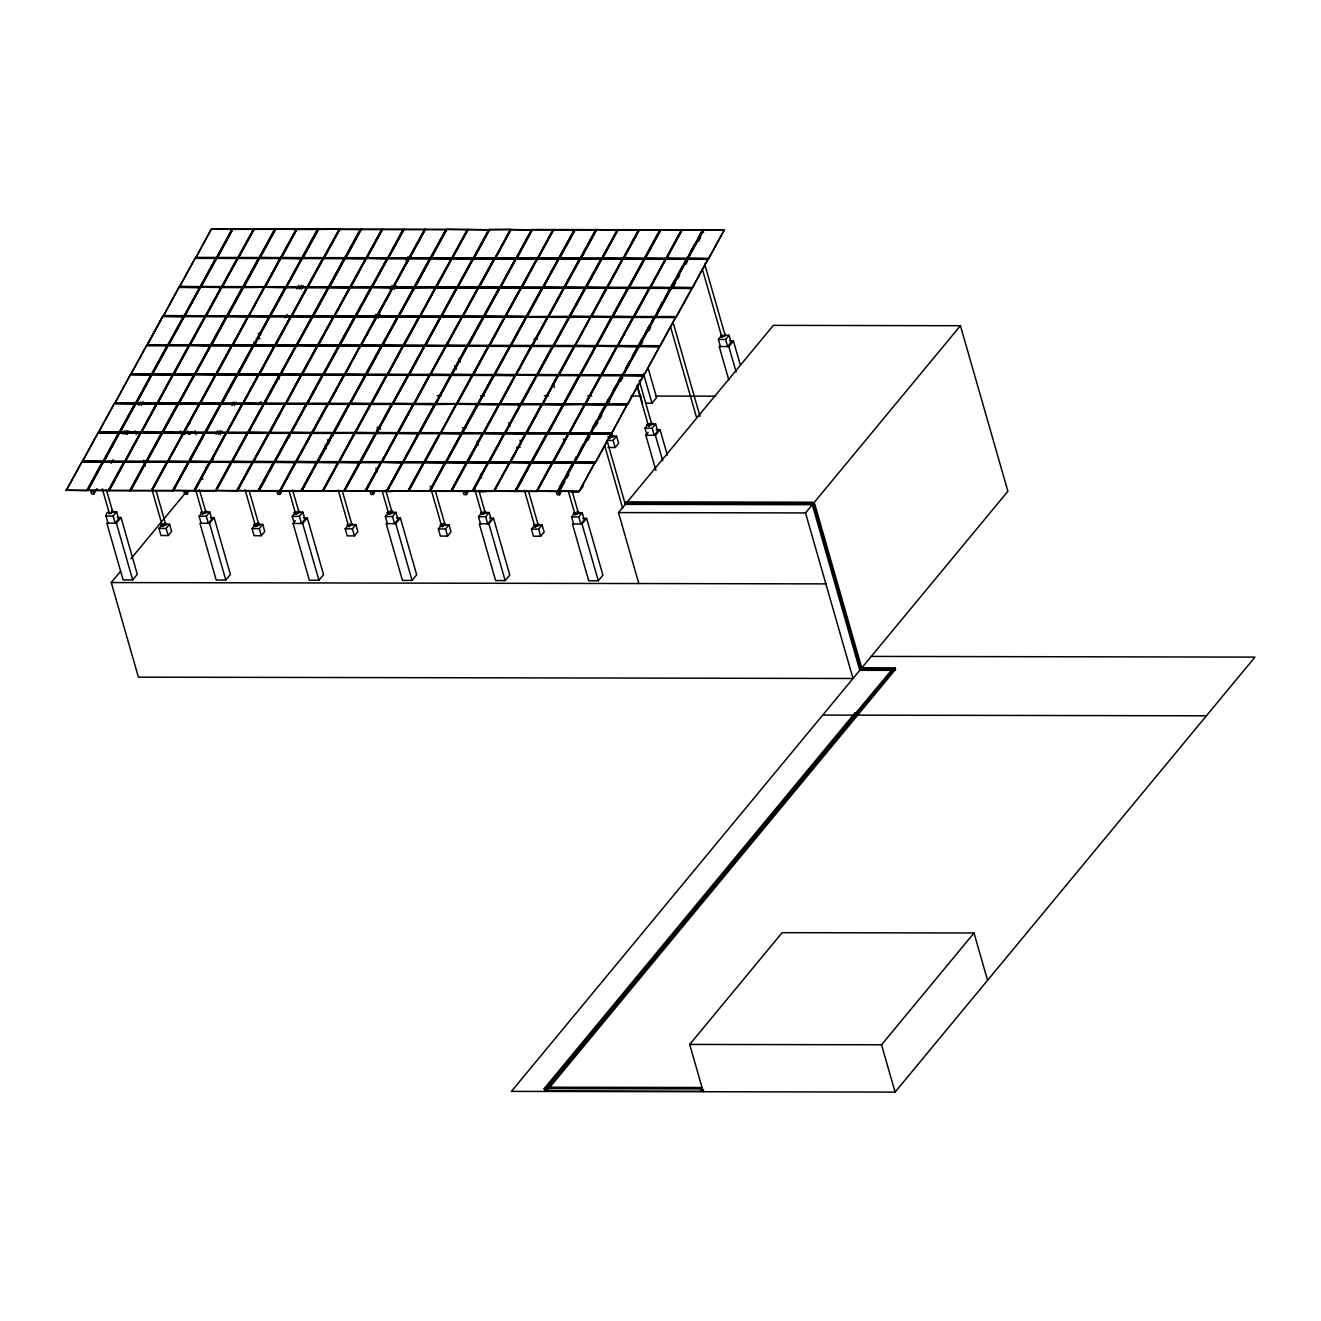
<?xml version="1.0" encoding="UTF-8"?>
<svg xmlns="http://www.w3.org/2000/svg" width="1321" height="1321" viewBox="0 0 1321 1321"><rect width="100%" height="100%" fill="white"/><g stroke="black" fill="none" stroke-linecap="round" stroke-linejoin="round"><path stroke-width="1.5" d="M108.256 511.987L109.395 513.852L113.21 512.086M162.334 526.022L166.842 524.454L162.367 526.27L160.799 524.454L161.591 524.932M206.604 512.432L202.526 514.034L200.941 512.218L201.766 512.614M258.553 523.066L253.929 524.668L255.498 526.435L259.973 524.685L258.388 522.868L253.913 524.619L254.705 525.114M294.897 512.796L294.418 512.383M299.867 512.284C296.234 507.512 301.138 514.992 295.376 512.944L289.117 491.131M347.836 525.279L347.043 524.8L348.612 526.6L352.443 524.833M440.306 525.164L444.649 523.265L446.085 524.866M480.646 512.829L481.884 514.546L486.359 512.796L482.099 513.968M538.918 525.56L534.856 526.947L533.651 525.147M574.222 513.39L573.43 512.895L575.015 514.711L579.49 512.961L575.395 514.563M609.097 436.524C609.427 439.15 615.058 435.022 610.863 435.55M66.232 490.273L81.968 461.772L102.592 461.805L87.004 490.652L66.166 490.256L86.856 490.306L102.592 461.805M82.43 461.161L98.15 432.661L118.774 432.694L103.187 461.541L82.364 461.161L103.055 461.194L118.774 432.694M98.547 432.05L114.267 403.549L134.957 403.599L119.385 432.429L98.547 432.05L119.237 432.083L134.957 403.599M66.314 490.603L81.968 461.772M82.513 461.508L98.15 432.661M98.695 432.396L114.333 403.549L135.105 403.929M114.877 403.285L130.531 374.454L114.877 403.285L135.568 403.334L151.288 374.834L130.548 374.454M130.928 373.843L146.714 345.342L167.338 345.375L151.75 374.223L130.928 373.843L151.601 373.876L167.338 345.375M131.06 374.19L146.714 345.342M179.078 287.136L163.441 315.967L184.131 316L199.851 287.516L179.012 287.136L163.441 315.967M179.54 286.525L195.277 258.024L215.901 258.057L200.313 286.905L179.474 286.525L200.165 286.558L215.901 258.057M147.258 345.078L162.83 316.231L183.669 316.611L167.949 345.111L147.258 345.078L162.83 316.231L147.176 344.731L167.8 344.764L183.52 316.28M179.623 286.855L195.277 258.024M195.805 257.76L211.459 228.913L195.805 257.76L216.495 257.793L232.232 229.293L211.492 228.913M135.568 403.334L151.155 374.487M87.731 490.306L103.451 461.805L124.075 461.838L108.487 490.685L87.665 490.306L108.339 490.339L124.075 461.838M119.567 432.694L103.996 461.541L124.686 461.574L140.406 433.073L119.567 432.694L140.406 433.073M199.702 287.169L184.131 316M87.813 490.652L103.451 461.805M103.996 461.541L119.633 432.694M156.439 403.632L140.868 432.479L120.029 432.099L135.815 403.599L156.439 403.632L125.297 461.574L145.987 461.623L161.707 433.123L140.934 432.743L125.297 461.574M136.36 403.334L152.014 374.487L136.36 403.334L157.05 403.367L172.787 374.867L152.047 374.487M216.495 257.793L232.083 228.962M120.178 432.429L135.815 403.599M152.41 373.876L168.196 345.375L188.82 345.425L173.233 374.256L152.41 373.876L173.101 373.926L188.82 345.425M189.431 345.161L168.593 344.781L184.379 316.28L205.003 316.313L173.86 374.256L194.534 374.305L210.27 345.805L189.497 345.425L173.86 374.256M184.775 315.669L200.511 287.169L221.201 287.202L205.614 316.049L184.775 315.669L226.915 316.082L242.503 287.251L221.878 287.202L206.225 316.049M152.559 374.223L168.196 345.375M168.741 345.111L184.379 316.28M184.923 316.016L200.577 287.169M221.796 286.938L200.957 286.558L216.76 258.057L237.384 258.107L206.076 315.702L226.766 315.752L242.503 287.251M232.942 228.962L217.305 257.793L237.978 257.843L253.715 229.342L232.876 228.962L217.305 257.793M201.106 286.905L216.76 258.057M124.686 461.574L140.257 432.743M157.05 403.367L172.638 374.52M109.115 490.685L124.752 461.838L109.115 490.685L129.788 490.718L145.525 462.234L124.785 461.838M168.659 344.781L189.283 344.814L205.003 316.313M205.465 315.702L221.201 287.202M141.397 432.132L157.133 403.632L177.741 403.665L162.169 432.512L141.33 432.132L162.021 432.165L177.741 403.665M173.315 374.52L157.661 403.367L178.352 403.4L194.088 374.9L173.249 374.52L157.661 403.367M201.023 286.558L221.647 286.607L237.384 258.107M217.238 257.446L237.846 257.496L253.566 228.995M141.479 432.479L157.133 403.632M205.68 316.313L189.894 344.814L210.584 344.847L226.304 316.346L205.614 316.313L190.042 345.161L189.283 344.814M238.061 258.107L222.275 286.607L242.948 286.64L258.685 258.14L238.061 258.107L222.407 286.938L221.647 286.607M254.243 228.995L238.457 257.496L259.147 257.529L274.867 229.028L254.177 228.995L238.606 257.843L237.846 257.496M129.788 490.718L145.376 461.888M145.987 461.623L161.558 432.776M178.352 403.4L193.939 374.57M194.534 374.305L210.122 345.458M130.597 490.735L146.235 461.888L130.597 490.735L151.288 490.768L167.007 462.267L146.268 461.888M146.78 461.623L162.417 432.776L183.041 432.826L162.516 433.123L146.78 461.623L167.47 461.656L183.041 432.826M183.652 432.545L162.813 432.165L178.616 403.681L199.24 403.714L151.898 490.768L172.589 490.801L188.309 462.3L167.47 461.921L151.898 490.768M179.012 403.07L194.732 374.57L215.422 374.603L199.834 403.45L179.012 403.07L221.135 403.483L236.723 374.652L216.099 374.603L200.462 403.45M190.042 345.161L210.733 345.194L226.304 316.346M222.407 286.938L243.097 286.987L258.685 258.14M162.962 432.512L178.616 403.681M179.161 403.4L194.798 374.57M216.033 374.338L195.194 373.959L210.98 345.458L231.604 345.491L200.313 403.103L221.003 403.136L236.723 374.652M227.179 316.363L211.525 345.194L232.215 345.227L247.935 316.743L227.113 316.346L211.525 345.194M238.606 257.843L259.296 257.876L274.867 229.028M195.343 374.305L210.98 345.458M227.707 316.082L243.361 287.251L263.985 287.284L243.444 287.598L227.707 316.082L248.398 316.132L263.985 287.284M243.906 286.987L259.543 258.14L243.906 286.987L264.58 287.02L280.168 258.173L259.577 258.14M259.94 257.529L275.66 229.028L296.35 229.078L280.779 257.909L259.94 257.529L280.63 257.578L296.35 229.078M260.088 257.876L275.726 229.028L296.498 229.425M151.288 490.768L166.859 461.921M162.879 432.165L183.503 432.215L199.24 403.714M199.686 403.103L215.422 374.603M195.26 373.959L215.884 373.992L231.604 345.491M232.215 345.227L247.787 316.396M167.998 461.326L183.735 432.826L204.342 432.859L188.771 461.706L167.932 461.326L188.622 461.359L204.342 432.859M199.917 403.714L184.114 432.215L204.805 432.248L220.541 403.747L199.851 403.714L184.263 432.561L183.503 432.215M168.081 461.656L183.735 432.826M232.826 345.243L248.414 316.396L269.236 316.776L253.516 345.276L232.826 345.243L280.168 258.173M215.884 373.992L216.644 374.338L232.215 345.508L216.495 373.992L237.186 374.041L252.905 345.541L232.314 345.508M249.009 316.132L264.662 287.284L285.286 287.334L269.699 316.165L248.86 315.785L269.55 315.818L285.286 287.334M280.845 258.189L265.207 287.02L285.881 287.07L301.617 258.569L280.779 258.189L265.207 287.02M281.307 257.578L297.027 229.078L317.651 229.111L302.08 257.958L281.241 257.578L301.931 257.612L317.651 229.111M281.39 257.925L297.027 229.078M172.589 490.801L188.16 461.97M173.233 490.471L188.969 461.97L209.643 462.003L194.071 490.851L173.233 490.471L193.923 490.504L209.643 462.003M184.263 432.561L204.953 432.594L220.541 403.747M253.516 345.276L269.104 316.429M173.299 490.471L189.019 461.97M225.841 432.892L210.254 461.739L189.415 461.359L205.217 432.859L225.841 432.892L194.682 490.851L215.373 490.884L231.092 462.383L210.32 462.003L231.092 462.383M221.4 403.747L205.762 432.594L226.436 432.628L242.172 404.127L221.334 403.747L205.762 432.594M216.644 374.338L237.334 374.388L252.905 345.541M285.881 287.07L301.469 258.222M173.381 490.801L188.969 461.97M189.564 461.706L205.217 432.859M221.945 403.483L237.582 374.652L258.206 374.685L237.664 374.982L221.945 403.483L242.635 403.532L258.206 374.685M238.127 374.388L253.764 345.541L238.127 374.388L258.817 374.421L274.388 345.574L253.797 345.541M254.16 344.93L269.897 316.429L290.587 316.479L274.999 345.309L254.16 344.93L274.851 344.979L290.587 316.479M254.226 344.93L269.963 316.429L254.309 345.276M306.769 287.367L291.181 316.214L270.359 315.835L286.145 287.334L306.769 287.367L275.61 345.309L296.3 345.359L312.037 316.858L291.264 316.479L275.61 345.309M286.541 286.723L302.327 258.222L322.951 258.256L307.38 287.103L286.541 286.723L328.681 287.136L344.253 258.305L323.628 258.256L307.991 287.103M270.508 316.165L286.145 287.334M286.69 287.07L302.327 258.222M302.872 257.958L318.526 229.111L339.134 229.16L318.609 229.458L302.872 257.958L323.562 257.991M226.436 432.628L242.024 403.797M194.682 490.851L210.32 462.003M210.865 461.739L226.518 432.892L210.865 461.739L231.555 461.772L247.291 433.288L226.552 432.892M227.063 432.628L242.635 403.797L263.473 404.176L247.737 432.677L227.063 432.628L274.388 345.574M307.232 286.756L322.951 258.256M302.79 257.612L323.414 257.661L339.134 229.16M243.163 403.186L258.883 374.685L279.507 374.718L263.936 403.566L243.097 403.186L263.787 403.219L279.507 374.718M275.082 345.574L259.428 374.421L280.118 374.454L295.838 345.97L275.016 345.574L259.428 374.421M243.246 403.532L258.883 374.685M291.726 315.868L307.446 287.367L328.07 287.4L312.483 316.247L291.66 315.868L312.35 315.901L328.07 287.4M323.414 257.661L324.173 257.991L339.761 229.16L307.843 286.756L328.533 286.806L344.253 258.305M291.809 316.214L307.446 287.367M339.827 229.16L324.091 257.661L344.715 257.694L360.451 229.194L339.844 229.16M215.373 490.884L230.944 462.036M231.555 461.772L247.143 432.941M247.737 432.677L263.325 403.83M280.118 374.454L295.689 345.623M296.3 345.359L311.888 316.512M216.083 490.537L231.819 462.053L252.443 462.086L236.855 490.933L216.017 490.537L236.707 490.586L252.443 462.086M232.265 461.442L248.001 432.941L268.625 432.974L253.038 461.822L232.215 461.442L252.889 461.475L268.625 432.974M216.165 490.884L231.819 462.053M232.364 461.789L248.001 432.941M248.398 432.33L264.183 403.83L284.808 403.879L269.236 432.71L248.398 432.33L269.088 432.363L284.808 403.879M264.728 403.566L280.366 374.735L264.728 403.566L285.419 403.599L300.99 374.768L280.399 374.735M280.762 374.124L296.498 345.623L317.189 345.656L301.601 374.504L280.762 374.124L301.452 374.157L317.189 345.656M324.173 257.991L344.864 258.041L360.451 229.194M248.546 432.677L264.183 403.83M280.911 374.454L296.565 345.623M317.783 345.392L296.961 345.012L312.747 316.512L333.371 316.561L302.212 374.504L322.902 374.537L338.638 346.036L317.866 345.656L302.212 374.504M328.929 287.417L313.292 316.247L333.982 316.28L349.702 287.796L328.863 287.4L313.292 316.247M297.109 345.359L312.747 316.512M345.656 258.041L361.31 229.194L345.656 258.041L366.346 258.074M329.474 287.136L345.062 258.305L365.884 258.685L350.164 287.185L329.474 287.136L345.062 258.305L329.391 286.806L371.465 287.218L387.185 258.718L366.429 258.338L387.185 258.718M237.384 490.586L253.12 462.086L273.744 462.119L258.156 490.966L237.318 490.586L258.008 490.619L273.744 462.119M253.516 461.475L269.302 432.974L289.926 433.024L274.339 461.855L253.516 461.475L274.19 461.524L289.926 433.024M306.257 404.259L285.419 403.879L306.257 404.259L290.537 432.76L269.847 432.71L300.99 374.768M297.027 345.012L317.634 345.045L333.371 316.561M349.553 287.45L333.982 316.28M350.015 286.839L365.735 258.338M237.466 490.933L253.12 462.086M253.665 461.822L269.302 432.974M269.847 432.71L285.485 403.879M301.667 374.768L286.03 403.615L306.72 403.648L322.44 375.147L301.617 374.768L286.03 403.615M345.574 257.694L366.198 257.727L381.934 229.227L361.343 229.194M334.444 315.95L350.23 287.45L370.854 287.483L355.283 316.33L334.444 315.95L355.134 315.983L370.854 287.483M381.934 229.227L350.626 286.839L371.317 286.872L387.036 258.388M317.634 345.045L318.411 345.392L333.982 316.561L318.262 345.045L338.936 345.095L354.672 316.594L334.081 316.561M334.593 316.297L350.23 287.45M350.775 287.185L366.429 258.338M366.875 257.727L382.611 229.243L403.235 229.276L387.647 258.123L366.198 257.727M366.957 258.074L382.611 229.243M290.537 432.76L306.109 403.912M306.72 403.648L322.291 374.801M322.902 374.537L338.49 345.706M258.966 490.966L274.603 462.119L258.966 490.966L279.639 490.999L295.376 462.499L274.636 462.119M274.999 461.524L290.719 433.024L311.409 433.057L295.838 461.904L274.999 461.524L295.689 461.557L311.409 433.057M318.411 345.392L339.084 345.442L354.672 316.594M275.148 461.855L290.785 433.024L311.558 433.404M312.02 432.793L291.181 432.413L306.967 403.912L327.591 403.945L294.467 465.025M323.166 374.801L307.512 403.648L328.202 403.681L343.939 375.181L323.1 374.801L307.512 403.648M387.647 258.123L403.235 229.276M291.33 432.76L306.967 403.912M323.711 374.537L339.348 345.706L359.973 345.739L339.431 346.036L323.711 374.537L344.385 374.586L359.973 345.739M339.893 345.442L355.531 316.594L339.893 345.442L360.583 345.475L376.155 316.627L355.564 316.594M355.927 315.983L371.663 287.483L392.337 287.532L376.766 316.363L355.927 315.983L376.617 316.033L392.337 287.532M356.076 316.33L371.713 287.483L392.486 287.862M408.536 258.421L392.948 287.268L372.109 286.888L387.912 258.388L408.536 258.421L377.377 316.363L398.067 316.413L413.787 287.912L393.014 287.532L377.377 316.363M388.308 257.777L404.094 229.276L424.718 229.309L409.13 258.156L388.308 257.777L408.982 257.81L424.718 229.309M372.258 287.218L387.912 258.388M388.457 258.123L404.094 229.276M279.639 490.999L295.227 462.168M291.247 432.413L311.872 432.446L327.591 403.945M328.202 403.681L343.79 374.85M295.904 462.168L280.267 490.999L300.94 491.049L316.677 462.548L295.838 462.168L280.267 490.999M296.449 461.904L312.02 433.057L332.71 433.09L317.139 461.937L296.3 461.557L316.99 461.59L332.71 433.09M328.813 403.681L344.401 374.85L365.24 375.23L349.504 403.731L328.813 403.681L376.155 316.627M311.872 432.446L312.631 432.793L328.219 403.945L312.483 432.446L333.173 432.495L348.893 403.995L328.302 403.962L326.436 407.562M345.012 374.586L360.65 345.739L381.274 345.772L365.686 374.619L344.864 374.239L365.537 374.272L381.274 345.772M361.046 345.128L376.832 316.627L397.456 316.677L381.885 345.508L361.046 345.128L381.736 345.177L397.456 316.677M361.194 345.475L376.832 316.627M393.476 286.921L409.213 258.421L429.837 258.454L414.249 287.301L393.41 286.921L414.1 286.954L429.837 258.454M409.609 257.81L425.395 229.309L446.019 229.359L430.431 258.189L409.609 257.81L430.283 257.859L446.019 229.359M393.559 287.268L409.213 258.421M409.758 258.156L425.395 229.309M300.94 491.049L316.528 462.201M349.702 403.995L370.392 404.028L354.804 432.875L334.114 432.842L365.091 374.883M317.387 462.201L301.749 491.049L322.44 491.082L338.159 462.581L317.321 462.201L301.749 491.049M312.631 432.793L333.321 432.826L348.893 403.995M398.067 316.413L413.638 287.565M317.932 461.937L333.569 433.106L354.193 433.139L333.668 433.437L317.932 461.937L338.622 461.987L354.193 433.139M334.114 432.842L349.768 403.995M350.164 403.384L365.884 374.883L386.574 374.933L370.986 403.764L350.164 403.384L370.838 403.417L386.574 374.933M350.214 403.384L365.95 374.883L350.313 403.731M366.495 374.619L382.132 345.788L366.495 374.619L387.185 374.669L402.756 345.821L382.165 345.788M382.529 345.177L398.315 316.677L418.939 316.71L403.367 345.557L382.529 345.177L403.219 345.21L418.939 316.71M382.677 345.524L398.315 316.677M398.859 316.413L414.513 287.565L435.137 287.615L414.596 287.912L398.859 316.413L419.55 316.446L435.137 287.615M403.978 345.557L419.566 316.71L440.388 317.09L424.668 345.59L403.978 345.557L451.468 258.85L430.729 258.47L415.058 287.301L436.211 287.004L451.997 258.503L472.769 258.883L457.033 287.384L436.359 287.351L451.997 258.503M431.158 257.859L446.812 229.359L467.502 229.392L451.931 258.239L431.092 257.859L451.782 257.892L467.502 229.392M415.058 287.301L430.696 258.47M431.24 258.189L446.878 229.359L467.651 229.738M322.44 491.082L338.011 462.251M323.051 491.082L338.622 462.251L359.461 462.631L343.741 491.131L323.051 491.082L370.392 404.028M339.15 461.64L354.87 433.139L375.494 433.172L359.923 462.02L339.084 461.64L359.774 461.673L375.494 433.172M355.266 432.528L371.069 404.028L391.693 404.077L376.105 432.908L355.266 432.528L375.957 432.578L391.693 404.077M371.614 403.764L387.185 374.933L408.024 375.313L392.287 403.813L371.614 403.764L402.756 345.821M451.32 258.503L435.583 287.004L414.992 286.954M339.233 461.987L354.87 433.139M355.415 432.875L371.069 404.028M403.433 345.821L387.796 374.669L408.486 374.702L424.206 346.201L403.367 345.821L387.796 374.669M420.161 316.446L435.814 287.615L420.161 316.446L440.851 316.495L456.587 287.995L435.847 287.615M451.931 258.239L468.179 229.392L488.952 229.771L473.232 258.272L452.542 258.239L468.179 229.392M343.741 491.131L359.312 462.284M392.287 403.813L407.875 374.966M408.486 374.702L424.058 345.854M424.668 345.59L440.24 316.759M440.851 316.495L456.439 287.648M344.385 490.785L360.171 462.284L380.795 462.317L365.223 491.164L344.385 490.785L365.075 490.818L380.795 462.317M360.716 462.02L376.369 433.172L360.716 462.02L381.406 462.053L396.994 433.222L376.386 433.172M376.766 432.578L392.486 404.077L413.176 404.11L397.588 432.958L376.766 432.578L397.439 432.611L413.176 404.11M457.033 287.384L472.621 258.536M473.232 258.272L488.803 229.441M344.533 491.131L360.27 462.631L359.774 461.673M376.914 432.908L392.552 404.077L413.324 404.457M429.358 374.999L413.787 403.846L392.948 403.466L408.734 374.966L429.358 374.999L398.215 432.958L418.889 432.991L434.626 404.49L413.853 404.11L398.215 432.958M424.916 345.854L409.279 374.702L429.969 374.735L445.689 346.234L424.867 345.854L409.279 374.702M393.097 403.813L408.734 374.966M477.921 287.681L462.333 316.528L441.511 316.148L457.297 287.648L477.921 287.681L446.614 345.293L467.304 345.326L483.04 316.825L462.416 316.792L483.04 316.825M457.693 287.037L473.479 258.536L494.104 258.586L478.532 287.417L457.693 287.037L478.384 287.086L494.104 258.586M425.461 345.59L441.049 316.759L461.888 317.139L446.151 345.64L425.461 345.59L441.049 316.759L425.379 345.26L467.452 345.673L483.189 317.172M441.66 316.495L457.297 287.648M457.842 287.384L473.479 258.536M474.024 258.272L489.662 229.441L474.024 258.272L494.715 258.322L510.286 229.474L489.695 229.441M402.245 462.713L381.422 462.333L402.245 462.713L386.525 491.214L365.834 491.164L396.994 433.222M429.969 374.735L445.54 345.904M446.003 345.293L461.739 316.792M365.834 491.164L381.472 462.333M397.671 433.222L382.017 462.069L402.707 462.102L418.443 433.602L397.604 433.222L382.017 462.069M414.398 403.846L430.035 375.015L414.398 403.846L435.088 403.879L450.808 375.395L430.068 375.015M430.431 374.404L446.217 345.904L466.841 345.937L451.27 374.784L430.431 374.404L451.122 374.437L466.841 345.937M430.58 374.735L446.217 345.904M446.762 345.64L462.416 316.792M462.812 316.181L478.598 287.681L499.222 287.73L483.635 316.561L462.812 316.181L483.486 316.231L499.222 287.73M479.143 287.417L494.715 258.586L515.553 258.966L499.833 287.466L479.143 287.417L510.913 229.474L531.736 229.854L516.016 258.355L495.325 258.322L510.963 229.474M462.961 316.528L478.598 287.681M495.325 258.322L510.913 229.474M386.525 491.214L402.096 462.367M402.707 462.102L418.295 433.255M418.889 432.991L434.477 404.16M435.088 403.879L450.659 375.048M387.235 490.867L402.971 462.367L423.595 462.4L408.007 491.247L387.169 490.867L407.859 490.9L423.595 462.4M403.367 461.756L419.153 433.255L439.777 433.305L424.19 462.135L403.367 461.756L424.041 461.805L439.777 433.305M499.833 287.466L515.405 258.619M516.016 258.355L531.587 229.507M387.317 491.214L402.971 462.367M403.516 462.102L419.153 433.255M419.698 432.991L435.336 404.16L455.96 404.193L435.418 404.49L419.698 432.991L440.388 433.04L455.96 404.193M451.518 375.048L435.88 403.896L456.571 403.929L472.142 375.081L451.468 375.048L435.88 403.896M451.914 374.437L467.651 345.937L488.341 345.986L472.753 374.817L451.914 374.437L472.604 374.47L488.341 345.986M452.063 374.784L467.717 345.937L488.489 346.317M483.932 316.842L504.523 316.875L488.935 345.722L468.261 345.673L483.899 316.842M484.295 316.231L500.081 287.73L520.705 287.763L505.134 316.611L484.295 316.231L504.985 316.264L520.705 287.763M468.261 345.673L483.981 317.172L483.486 316.231M484.444 316.578L500.081 287.73M500.543 287.119L516.263 258.619L536.887 258.668L521.316 287.499L500.477 287.119L521.168 287.152L536.887 258.668M532.462 229.524L516.808 258.355L537.498 258.404L553.086 229.557L532.396 229.524L516.808 258.355M500.626 287.466L516.263 258.619M408.618 491.247L424.272 462.4L408.618 491.247L429.308 491.28L445.045 462.779L424.289 462.4M424.817 462.135L440.388 433.305L461.227 433.684L445.491 462.185L424.817 462.135L472.142 375.081M440.999 433.04L456.637 404.193L477.261 404.226L461.69 433.073L440.851 432.694L461.541 432.727L477.261 404.226M457.033 403.582L472.819 375.081L493.443 375.131L477.872 403.962L457.033 403.582L477.723 403.632L493.443 375.131M473.364 374.817L488.952 345.986L509.79 346.366L494.054 374.867L473.364 374.817L504.523 316.875M457.182 403.929L472.819 375.081M505.2 316.875L489.563 345.722L510.236 345.755L525.973 317.255L505.134 316.875L489.563 345.722M505.662 316.264L521.382 287.763L542.006 287.813L526.435 316.644L505.596 316.264L526.286 316.313L542.006 287.813M537.597 258.668L558.337 259.048L542.617 287.549L521.927 287.499L553.086 229.557M505.745 316.611L521.382 287.763M521.927 287.499L537.564 258.668L558.337 259.048M537.961 258.057L553.763 229.557L574.387 229.59L558.8 258.437L537.961 258.057L558.651 258.09L574.387 229.59M538.109 258.404L553.763 229.557M429.308 491.28L444.896 462.449M445.689 462.449L466.528 462.829L450.791 491.329L430.118 491.28L461.079 433.338M494.054 374.867L509.642 346.019M510.236 345.755L525.824 316.908M445.755 462.449L430.118 491.28M461.871 433.338L446.3 462.185L466.99 462.218L482.561 433.371L461.937 433.338L446.217 461.838L466.841 461.871L482.561 433.371M542.617 287.549L558.189 258.701M478.152 404.226L498.892 404.622L483.172 433.106L462.482 433.073L478.119 404.226M478.516 403.632L494.318 375.131L515.091 375.511L499.355 404.011L478.664 403.962L520.606 403.698L536.326 375.197L515.636 375.164L536.326 375.197M446.3 462.185L462.02 433.684L461.541 432.727M462.482 433.073L478.202 404.573L477.723 403.632M478.664 403.962L494.318 375.131M531.125 346.052L515.537 374.9L494.715 374.52L510.5 346.019L531.125 346.052L500.065 404.011L520.755 404.044L536.475 375.544M526.683 316.908L511.045 345.755L531.736 345.788L547.455 317.304L526.617 316.908L511.045 345.755M527.145 316.313L542.815 287.813L563.638 288.193L547.918 316.693L527.228 316.644L569.169 316.38L584.889 287.879L564.199 287.846L548.628 316.693L569.301 316.726L584.889 287.879M494.863 374.867L510.5 346.019M527.228 316.644L542.865 287.813L563.638 288.193M543.327 287.202L559.064 258.701L579.688 258.734L564.1 287.582L543.261 287.202L563.951 287.235L579.688 258.734M559.46 258.09L575.246 229.59L595.87 229.639L580.282 258.47L559.46 258.09L580.134 258.14L595.87 229.639M543.41 287.549L559.064 258.701M559.609 258.437L575.246 229.59M466.379 462.482L450.791 491.329M483.172 433.106L498.744 404.276M514.942 375.164L483.882 433.106L504.556 433.156L520.292 404.655L499.52 404.276L483.882 433.106M467.155 462.482L451.501 491.329L472.191 491.362L487.911 462.862L467.155 462.482L451.501 491.329M531.736 345.788L547.307 316.957M563.489 287.846L532.429 345.788L553.119 345.838L568.856 317.337L548.083 316.957L532.429 345.788M483.337 433.371L467.684 462.218L488.374 462.251L504.11 433.75L483.271 433.371L467.684 462.218M500.065 404.011L515.702 375.164M516.098 374.553L531.901 346.052L552.525 346.102L536.937 374.933L516.098 374.553L536.788 374.603L552.525 346.102M516.247 374.9L531.901 346.052M548.628 316.693L564.265 287.846M564.728 287.235L580.447 258.734L601.072 258.784L585.5 287.615L564.661 287.235L585.352 287.284L601.072 258.784M596.58 229.639L580.992 258.47L601.682 258.52L617.402 230.019L596.58 229.639L617.402 230.019M564.81 287.582L580.447 258.734M580.992 258.47L596.646 229.639M472.191 491.362L487.763 462.515M504.754 433.42L525.593 433.8L493.674 491.395L472.984 491.362L503.962 433.42M525.444 433.453L509.856 462.3L489.183 462.251L520.144 404.309M553.119 345.838L568.707 316.99M472.984 491.362L488.638 462.532L509.411 462.911L488.72 462.862M489.183 462.251L504.82 433.42M505.283 432.809L520.936 404.309L541.627 404.342L526.055 433.189L505.216 432.809L525.907 432.842L541.627 404.342M601.682 258.52L617.27 229.672M505.365 433.156L521.002 404.309M537.185 375.197L521.547 404.044L542.237 404.077L557.809 375.247L537.135 375.197L521.547 404.044M537.647 374.603L553.383 346.102L574.008 346.135L558.42 374.982L537.581 374.603L558.271 374.636L574.008 346.135M537.73 374.933L553.383 346.102M553.928 345.838L569.566 316.99L553.928 345.838L574.602 345.871L590.19 317.023L569.599 316.99M606.372 287.928L590.801 316.759L569.962 316.38L585.748 287.879L606.372 287.928L559.031 374.982L579.721 375.015L595.457 346.515L574.685 346.135L559.031 374.982M586.21 287.284L601.881 258.784L622.554 258.817L606.983 287.664L586.144 287.284L606.834 287.317L622.554 258.817M570.111 316.726L585.748 287.879M586.293 287.615L601.947 258.784L622.703 259.164M638.753 229.705L623.165 258.553L602.326 258.173L618.129 229.672L638.753 229.705L606.983 287.664M602.475 258.52L618.129 229.672M493.674 491.395L509.262 462.565M494.285 491.412L509.939 462.565L530.563 462.598L514.975 491.445L494.137 491.065L514.827 491.098L530.563 462.598M510.335 461.954L526.121 433.453L546.745 433.503L531.158 462.333L510.335 461.954L531.009 462.003L546.745 433.503M542.337 404.358L563.076 404.738L547.356 433.238L526.666 433.189L557.809 375.247M510.484 462.3L526.121 433.453M526.666 433.189L542.304 404.358M542.7 403.747L558.502 375.247L579.11 375.28L563.539 404.127L542.7 403.747L563.39 403.78L579.11 375.28M542.848 404.094L558.502 375.247M575.229 345.871L590.867 317.04L611.491 317.073L595.903 345.92L575.147 345.524M591.329 316.429L607.049 287.928L627.673 287.961L612.102 316.809L591.263 316.429L611.953 316.462L627.673 287.961M591.412 316.759L607.049 287.928M623.248 258.817L607.594 287.664L628.284 287.697L644.004 259.197L623.264 258.817M623.628 258.206L639.43 229.722L660.054 229.755L644.466 258.586L623.628 258.206L644.318 258.256L660.054 229.755M623.776 258.553L639.43 229.722M547.356 433.238L562.928 404.391M579.721 375.015L595.309 346.185M595.903 345.92L611.491 317.073M531.422 462.598L515.784 491.445L536.458 491.478L552.195 462.977L531.356 462.598L515.784 491.445M531.884 462.003L547.604 433.503L568.228 433.536L552.657 462.383L531.818 462.003L552.508 462.036L568.228 433.536M628.284 287.697L643.872 258.866M531.967 462.333L547.604 433.503M548.149 433.238L563.786 404.391L548.149 433.238L568.839 433.271L584.41 404.424L563.819 404.391M600.609 375.329L585.021 404.16L564.183 403.78L579.985 375.28L600.609 375.329L553.268 462.383L573.958 462.416L589.678 433.915L568.905 433.536L553.268 462.383M580.431 374.685L596.101 346.185L616.791 346.218L601.204 375.065L580.381 374.685L601.055 374.718L616.791 346.218M564.331 404.127L579.985 375.28M580.53 375.015L596.167 346.185L616.94 346.564M632.974 317.106L617.402 345.953L596.564 345.574L612.35 317.073L632.974 317.106L601.831 375.065L622.505 375.098L638.241 346.597L617.402 346.218L601.831 375.065M612.812 316.462L628.532 287.961L649.156 288.011L633.585 316.842L612.746 316.462L633.436 316.512L649.156 288.011M596.712 345.92L612.35 317.073M612.894 316.809L628.532 287.961M644.731 258.866L629.077 287.697L649.767 287.747L665.355 258.899L644.665 258.866M681.537 229.788L665.949 258.635L645.127 258.256L660.913 229.755L681.537 229.788L634.196 316.842L654.886 316.891L670.606 288.391L649.866 288.011M629.077 287.697L644.813 259.197L644.318 258.256M645.275 258.602L660.913 229.755M536.458 491.478L552.046 462.647M536.937 491.148L552.723 462.647L573.347 462.68L557.759 491.528L536.937 491.148L557.611 491.181L573.347 462.68M537.086 491.478L552.723 462.647M585.087 404.424L569.45 433.271L590.14 433.305L605.86 404.82L585.038 404.424L569.45 433.271M585.55 403.83L601.286 375.329L621.91 375.362L606.322 404.209L585.484 403.83L606.174 403.863L621.91 375.362M585.632 404.16L601.286 375.329M617.865 345.607L633.651 317.106L654.275 317.156L638.704 345.986L617.865 345.607L638.555 345.656L654.275 317.156M618.013 345.953L633.651 317.106M634.196 316.842L649.849 288.011M650.295 287.4L666.032 258.899L686.656 258.933L671.068 287.78L650.229 287.4L670.919 287.433L686.656 258.933M666.494 258.289L682.214 229.788L702.838 229.837L687.25 258.668L666.428 258.289L687.118 258.338L702.838 229.837M650.378 287.747L666.032 258.899M666.577 258.635L682.214 229.788M573.958 462.416L589.529 433.569M590.14 433.305L605.712 404.474M607.132 404.209L622.703 375.362L643.542 375.742L627.805 404.243L607.132 404.209L638.093 346.251M558.42 491.181L574.206 462.68L594.83 462.73L579.259 491.561L558.42 491.181L579.11 491.214L594.83 462.73M654.886 316.891L670.457 288.044M558.568 491.528L574.206 462.68M574.751 462.416L590.388 433.585L574.751 462.416L595.441 462.466L611.161 433.965L590.421 433.585M611.623 433.354L627.211 404.507L611.623 433.354L590.784 432.974L606.587 404.474L627.211 404.507L643.393 375.412M590.933 433.321L606.669 404.82L606.174 403.863M638.951 346.267L623.314 375.098L644.004 375.131L659.724 346.647L638.885 346.251M639.414 345.656L655.133 317.156L675.758 317.189L660.186 346.036L639.347 345.656L660.038 345.689L675.758 317.189M655.678 316.891L671.266 288.044L655.678 316.891L676.369 316.924L692.105 288.424L671.365 288.044M623.314 375.098L639.034 346.597L638.555 345.656M639.496 345.986L655.133 317.156M671.332 288.044L655.596 316.545L676.22 316.578L691.956 288.077M671.729 287.433L687.514 258.933L708.139 258.982L692.551 287.813L671.729 287.433L692.402 287.483L708.139 258.982M687.977 258.338L703.697 229.837L724.321 229.871L708.75 258.718L687.911 258.338L708.601 258.371L724.321 229.871M671.877 287.78L687.514 258.933M688.059 258.668L703.697 229.837M595.441 462.466L611.012 433.618M644.004 375.131L659.575 346.3M122.82 434.147L124.818 430.563M138.804 405.415L140.802 401.832M125.214 434.147L127.212 430.563M141.198 405.431L143.196 401.832M93.989 493.922L93.246 491.61L90.835 491.61L91.578 493.922L93.989 493.922L96.978 488.539M110.981 463.374L112.979 459.774M126.981 434.626L128.996 431.026M215.934 434.328L217.932 430.729M231.918 405.597L233.916 401.997M296.862 288.886L298.86 285.286M218.328 434.328L220.326 430.729M234.312 405.597L236.31 402.013M299.256 288.886L301.254 285.286M187.103 494.104L186.36 491.792L183.966 491.775L184.709 494.087L187.103 494.104L189.101 490.504M220.112 434.791L222.11 431.191M285.121 317.981L287.119 314.381M301.122 289.216L303.12 285.633M373.992 317.783L375.99 314.183M389.992 289.051L391.99 285.468M405.976 260.32L407.974 256.736M279.491 491.957L277.08 491.957L277.823 494.269L280.234 494.269L279.491 491.957L283.487 484.774M286.475 479.391L289.481 474.008M300.461 454.242L302.459 450.659M306.455 443.476L309.461 438.093M311.459 434.493L316.446 425.527M319.451 420.128L322.44 414.744M333.437 394.996L336.426 389.612M339.431 384.229L342.42 378.83M349.421 366.264L344.418 375.247L365.24 375.23M353.417 359.081L355.415 355.498M359.411 348.315L361.409 344.715M366.412 335.749L369.401 330.349M372.406 324.966L380.398 310.6M386.393 299.834L389.381 294.451M392.387 289.051L394.385 285.468M397.373 280.085L400.379 274.685M405.365 265.719L414.365 249.553M417.353 244.17L420.359 238.787M280.234 494.269L282.232 490.669M378.235 318.146L380.233 314.547M394.236 289.398L396.234 285.798M373.348 494.434L372.605 492.122L370.21 492.122L370.953 494.434L373.348 494.434L375.346 490.851M466.478 494.615L465.735 492.304L463.324 492.304L464.067 494.615L466.478 494.615L468.476 491.016M559.444 487.086L563.44 479.903M566.445 474.52L571.432 465.537M574.437 460.154L576.435 456.554M579.424 451.171L583.42 443.988M585.418 440.405L589.43 433.222M592.419 427.822L596.415 420.639M599.42 415.256L603.416 408.073M605.414 404.49L609.41 397.307M612.399 391.924L616.395 384.741M618.393 381.142L622.389 373.959M625.394 368.576L629.39 361.393M632.379 356.01L636.375 348.827M638.373 345.227L642.369 338.044M645.375 332.661L649.371 325.478M652.359 320.095L654.357 316.512M657.363 311.112L662.349 302.146M665.355 296.746L674.354 280.597M677.343 275.197L682.346 266.231M685.335 260.848L687.333 257.248M690.338 251.865L694.334 244.682M698.33 237.499L701.319 232.116L703.713 232.116M558.849 492.469L556.455 492.469L557.198 494.781L559.592 494.781L558.849 492.469L564.843 481.703M566.841 478.103L568.839 474.52M587.828 440.405L589.827 436.805M595.821 426.039L597.819 422.439M599.817 418.856L601.815 415.256M607.809 404.49L609.807 400.907M620.787 381.142L622.785 377.558M640.784 345.243L642.782 341.644M648.776 330.877L650.774 327.278M673.743 285.98L675.741 282.397M677.739 278.797L679.737 275.214M685.731 264.431L687.729 260.848M698.726 241.099L700.724 237.499M559.592 494.781L561.59 491.197M347.473 524.734L349.421 526.732M392.816 512.977L388.77 514.364L387.185 512.565L388.011 512.961M538.935 525.246C537.003 520.639 538.985 527.673 534.592 525.692L524.47 490.372M725.774 335.286L721.794 337.284L720.82 335.27M163.457 523.694L162.268 525.164L165.604 524.057L156.01 490.487M202.79 511.838C200.825 513.704 205.96 513.39 205.713 511.623L199.454 489.81M255.762 524.255C253.814 526.121 258.949 525.808 258.685 524.024L249.124 490.669M333.107 435.748L331.802 436.624M442.007 524.602C440.058 526.452 445.194 526.154 444.929 524.371L435.369 491.016M575.279 512.531C573.314 514.397 578.449 514.084 578.202 512.3L571.943 490.487M722.059 335.105C720.11 336.971 725.246 336.657 724.998 334.874L704.621 263.804M108.008 523.116L105.977 516.016C107.051 508.981 110.056 515.19 112.599 511.442L106.341 489.629M255.911 342.882L253.615 345.689L263.193 345.706M113.177 516.032L116.644 511.838L118.675 518.938L115.208 523.133L113.177 516.032L105.977 516.016M187.731 425.923L190.042 423.133M190.918 431.62L188.606 434.411L187.582 430.861M116.413 523.133L121.037 517.551L137.301 574.305L132.678 579.902L123.101 579.886L106.819 523.116L116.413 523.133L132.678 579.902M189.811 434.411L192.123 431.62M871.266 656.405L1254.95 657.115L895.093 1092.087L511.425 1091.377L1007.89 491.28L960.417 325.709L805.529 512.928L853.003 678.482L138.408 677.161L111.278 582.561L120.459 571.448M130.961 558.75L186.096 492.122M205.779 468.328L213.655 458.8M258.289 404.87L260.914 401.683M164.217 524.239L169.616 524.255L171.647 531.339L168.18 535.533L160.997 535.517L158.949 528.433L161.261 525.642M162.367 526.22L163.011 526.419M165.274 522.687L166.595 524.354M158.949 528.433L166.149 528.45L169.616 524.255M201.139 523.281L199.108 516.197L202.575 512.003M202.526 514.034L201.453 512.119M205.548 510.616L207.001 512.267M206.291 516.214L209.758 512.02L211.806 519.103L208.338 523.298L206.291 516.214L199.108 516.197M209.527 523.298L214.151 517.716L230.432 574.486L225.808 580.068L216.215 580.051L199.933 523.281L209.527 523.298L225.808 580.068M259.147 524.42L262.747 524.42L264.778 531.521L261.31 535.715L254.111 535.699L252.08 528.598L255.564 524.553M256.324 526.419L255.894 526.286M258.685 524.024L258.123 523.083M252.08 528.598L259.279 528.615L262.747 524.42M294.253 523.463L292.222 516.362L295.689 512.168M300.098 512.399L296.036 514.216M295.821 513.985L294.055 512.383M303.434 517.882L307.281 517.882L323.546 574.652L318.922 580.249L309.345 580.233L293.064 523.463L295.376 520.672M299.421 516.379L302.889 512.185L304.92 519.285L301.452 523.479L299.421 516.379L292.222 516.362M374.85 434.758L378.318 430.563L377.294 427.013M293.064 523.463L302.658 523.479L307.281 517.882M352.261 524.586L355.861 524.602L357.892 531.686L354.424 535.88L347.241 535.864L345.194 528.78L349.256 524.206M338.226 490.025L348.348 525.345C352.377 524.619 352.261 522.819 352.641 525.23M345.194 528.78L352.393 528.78L355.861 524.602M387.383 523.628L385.352 516.544L388.82 512.35M392.651 512.383L388.935 513.803M393.245 512.614C389.86 507.908 393.394 515.388 388.49 513.109L382.248 491.296M392.535 516.544L396.003 512.366L398.05 519.45L394.583 523.644L392.535 516.544L385.352 516.544M395.772 523.644L400.395 518.063L416.676 574.833L412.053 580.414L402.459 580.398L386.178 523.628L395.772 523.644L412.053 580.414M445.392 524.767L448.991 524.767L451.022 531.868L447.555 536.062L440.355 536.045L438.324 528.945L441.792 524.751M442.386 526.947L440.157 524.965L444.797 523.413M445.705 524.767L442.023 526.303M438.324 528.945L445.524 528.961L448.991 524.767M480.497 523.81L478.466 516.709L481.934 512.515M484.79 511.029L486.359 512.796M485.666 516.726L489.133 512.531L491.164 519.632L487.697 523.826L485.666 516.726L478.466 516.709M488.902 523.826L493.526 518.228L509.79 574.998L505.167 580.58L495.59 580.563L479.308 523.81L488.902 523.826L505.167 580.58M536.706 524.932L542.105 524.932L544.136 532.033L540.669 536.227L533.486 536.21L531.438 529.11L534.906 524.932M537.35 523.777L539.331 525.197M611.854 435.534L612.217 434.675L613.307 436.871M531.438 529.11L538.638 529.127L542.105 524.932M607.71 440.405L613.093 440.421L616.56 436.227L618.608 443.328L615.14 447.505L607.941 447.505M583.188 486.277L578.565 491.874L570.903 491.858M646.217 403.153L651.963 403.153L656.587 397.571L648.165 368.212M573.628 523.975L571.597 516.874L575.064 512.697M647.026 435.27L644.995 428.169L648.462 423.975M720.424 346.548L718.376 339.447L721.844 335.253M578.037 511.31L579.49 512.961M648.743 425.758L649.272 426.072M636.871 385.468L648.132 424.735C652.607 426.931 650.114 419.814 652.888 424.239L648.396 426.006L646.828 424.19L647.62 424.668M724.849 333.916L725.625 335.517M655.926 470.491L645.82 435.253L648.132 432.462M578.78 516.891L582.247 512.697L584.295 519.797L580.827 523.991L578.78 516.891L571.597 516.874M652.178 428.186L655.645 423.991L657.676 431.092L654.209 435.27L652.178 428.186L644.995 428.169M725.576 339.464L729.043 335.27L731.074 342.37L727.607 346.564L725.576 339.464L718.376 339.447M582.016 523.991L586.64 518.41L602.921 575.163L598.297 580.761L588.704 580.745L572.422 523.975L582.016 523.991L598.297 580.761M645.82 435.253L655.414 435.286L660.038 429.688L667.336 455.134M728.763 379.821L719.218 346.548L728.812 346.564L733.436 340.967L740.173 364.464M638.836 583.535L618.492 512.581L773.363 325.362L960.417 325.709M861.705 667.782L895.06 667.848L895.506 669.417L862.167 669.351L861.391 670.292L813.918 504.721L625.279 504.374L606.983 440.322M547.901 1089.577L547.224 1087.216L701.781 1087.497L702.458 1089.858L701.302 1091.262L544.863 1090.981L544.186 1088.603L854.968 712.944L856.999 712.795L857.61 715.024M855.199 713.736L892.682 668.773L893.145 670.341M547.224 1087.216L856.999 712.795M546.184 1089.396L895.06 667.848M549.222 1087.992L895.506 669.417M703.251 1091.724L689.694 1044.432L782.164 932.659L974.006 933.006L987.563 980.314M544.186 1088.603L700.625 1088.9L701.781 1087.497M702.557 1091.129L703.713 1089.726M689.694 1044.432L881.536 1044.779L974.006 933.006M259.725 524.52L255.481 526.385M389.035 512.185L388.49 513.109M112.599 511.442L111.823 510.451L113.87 512.102M165.208 522.951L165.571 523.859M351.369 523.892L351.188 523.413M612.069 435.534L611.887 435.055M613.786 436.442L609.377 437.697L610.005 438.39M535.17 526.98L534.724 526.798M258.47 335.154L259.428 334.23L258.189 333.668M296.284 511.805L295.376 512.944M535.5 524.553L534.592 525.692M649.486 423.43L648.132 424.735M482.974 511.97L481.769 513.456L485.121 512.35L478.829 490.322M257.892 523.232L257.034 523.743M387.202 512.614L391.66 510.798M111.971 510.517L112.169 511.161M484.394 511.111L485.088 512.135M390.306 511.673L391.544 511.673M576.55 512.02L578.202 512.3M609.394 437.829L607.875 436.574M211.542 229.26L232.232 229.293M233.024 229.293L253.715 229.342M254.326 229.342L275.016 229.375M297.109 229.425L317.8 229.458M339.91 229.491L360.583 229.54M361.393 229.54L382.083 229.573M382.694 229.573L403.384 229.623M404.176 229.623L424.867 229.656M425.478 229.656L446.168 229.705M468.261 229.738L488.952 229.771M489.761 229.771L510.286 229.474M511.062 229.821L531.736 229.854M532.545 229.854L553.235 229.904M553.846 229.904L574.536 229.937M575.329 229.937L596.019 229.97M618.211 230.019L638.902 230.052M639.513 230.052L660.203 230.102M660.995 230.102L681.686 230.135M682.297 230.135L702.987 230.168M703.779 230.184L724.469 230.217M195.723 257.413L216.347 257.446M366.908 257.727L387.499 257.777M452.459 257.892L473.083 257.942M473.942 257.942L494.566 257.975M495.276 257.975L515.867 258.008M516.759 258.008L537.35 258.057M580.943 258.14L601.534 258.173M623.017 258.206L602.326 258.173M665.801 258.289L645.127 258.256M195.359 258.371L216.033 258.404M216.842 258.404L237.532 258.437M238.143 258.437L258.833 258.487M259.626 258.487L280.316 258.52M280.927 258.52L301.617 258.569M302.41 258.569L323.1 258.602M323.711 258.602L344.401 258.635M345.21 258.652L365.884 258.685M387.994 258.718L408.684 258.767M409.295 258.767L429.986 258.8M430.778 258.8L451.468 258.85M452.079 258.85L472.769 258.883M473.562 258.883L494.252 258.916M494.863 258.933L515.553 258.966M516.362 258.966L537.036 258.999M559.146 259.048L579.836 259.081M580.53 259.081L601.22 259.114M623.33 259.164L644.004 259.197M644.813 259.197L665.355 258.899M666.114 259.246L686.804 259.279M687.597 259.279L708.287 259.329M240.075 286.64L243.097 286.987M389.926 286.921L392.799 286.921L372.175 286.888M243.824 286.64L264.448 286.674M265.141 286.674L285.749 286.723M456.884 287.037L436.211 287.004M479.061 287.086L499.685 287.119M521.845 287.169L542.469 287.202M607.511 287.317L628.135 287.351M629.027 287.367L649.618 287.4M179.161 287.466L199.851 287.516M221.334 287.549L200.511 287.169M221.961 287.549L242.635 287.582M285.435 287.664L264.662 287.284M286.228 287.664L306.918 287.714M307.529 287.714L328.219 287.747M329.012 287.747L349.702 287.796M350.313 287.796L371.003 287.829M393.113 287.879L413.787 287.912M435.897 287.945L456.587 287.995M457.38 287.995L478.07 288.028M478.681 288.028L499.371 288.077M500.164 288.077L520.854 288.11M521.465 288.11L542.155 288.143M564.348 288.193L585.038 288.226M585.83 288.226L606.521 288.275M607.132 288.275L627.822 288.308M628.631 288.308L649.305 288.341M649.932 288.341L670.606 288.391M671.415 288.391L692.105 288.424M163.391 315.62L183.982 315.669L181.109 315.653M227.625 315.752L248.249 315.785M270.425 315.835L291.033 315.868M313.242 315.901L333.833 315.95L330.96 315.934M377.294 316.033L397.918 316.066M398.777 316.066L419.401 316.099M420.078 316.115L440.702 316.148M441.561 316.148L462.185 316.181M590.652 316.429L569.962 316.38M634.113 316.512L654.737 316.545M162.978 316.578L183.669 316.611M184.461 316.611L205.151 316.66M205.762 316.66L226.452 316.693M227.262 316.693L247.935 316.743M248.563 316.743L269.236 316.776M270.045 316.776L290.736 316.809M291.347 316.825L312.037 316.858M312.829 316.858L333.519 316.891M334.13 316.891L354.821 316.941M355.613 316.941L376.303 316.974M376.914 316.974L397.604 317.023M398.414 317.023L419.087 317.057M419.715 317.057L440.388 317.09M441.197 317.09L461.888 317.139M483.981 317.172L504.672 317.222M505.283 317.222L525.973 317.255M526.765 317.255L547.455 317.304M548.165 317.288L568.856 317.337M569.648 317.337L590.19 317.023M611.64 317.42L590.867 317.04M612.432 317.42L633.122 317.453M633.733 317.453L654.423 317.486M655.233 317.502L675.906 317.535M725.444 335.27L729.043 335.27M256.373 338.589L259.973 338.605M533.932 339.117L537.531 339.117M729.605 340.967L733.436 340.967M211.476 344.847L232.067 344.897M253.368 344.93L232.678 344.897M275.528 344.979L296.152 345.012M339.811 345.095L360.435 345.128M424.52 345.26L403.83 345.21M468.162 345.326L488.787 345.375M489.497 345.375L510.088 345.408M510.996 345.408L531.587 345.458M532.346 345.458L552.971 345.491M553.846 345.491L574.453 345.524M575.163 345.524L595.771 345.574M617.254 345.607L596.564 345.574M146.796 345.689L167.486 345.722M168.279 345.722L188.969 345.755M210.27 345.805L189.431 345.425M211.063 345.805L231.753 345.838M232.364 345.838L253.054 345.887M253.863 345.887L274.537 345.92M275.164 345.92L295.838 345.97M317.337 346.003L296.498 345.623M317.948 346.003L338.638 346.036M381.422 346.119L360.65 345.739M382.215 346.119L402.905 346.168M403.516 346.168L424.206 346.201M425.015 346.201L445.689 346.234M446.316 346.251L466.99 346.284M489.1 346.317L509.79 346.366M510.583 346.366L531.273 346.399M531.983 346.399L552.657 346.432M553.466 346.449L574.156 346.482M574.767 346.482L595.457 346.515M617.551 346.564L638.241 346.597M639.034 346.597L659.724 346.647M173.778 373.926L194.402 373.959M238.044 374.041L258.668 374.074M259.378 374.074L279.969 374.124M322.753 374.206L302.063 374.157M323.612 374.206L344.236 374.239M366.412 374.272L387.036 374.322M387.747 374.322L408.338 374.355M409.229 374.355L429.82 374.404M473.281 374.487L493.905 374.52M494.764 374.52L515.388 374.553M558.948 374.636L579.572 374.669M601.749 374.718L622.356 374.751M623.264 374.751L643.855 374.801M130.614 374.784L151.288 374.834M152.097 374.834L172.787 374.867M173.398 374.867L194.088 374.9M215.571 374.949L194.732 374.57M216.182 374.949L236.872 374.982M258.966 375.032L279.656 375.065M280.465 375.065L301.138 375.114M301.766 375.114L322.44 375.147M323.249 375.147L343.939 375.181M366.033 375.23L386.723 375.263M387.334 375.263L408.024 375.313M408.816 375.313L429.507 375.346M430.118 375.346L450.808 375.395M451.617 375.395L472.291 375.428M472.918 375.428L493.592 375.461M494.401 375.478L515.091 375.511M537.284 375.544L557.957 375.593M558.585 375.593L579.259 375.626M580.068 375.626L600.758 375.659M601.369 375.659L622.059 375.709M622.851 375.709L643.542 375.742M437.201 395.656L441.33 395.673M480.481 395.739L484.592 395.755M544.368 395.854L548.479 395.871M587.63 395.937L591.758 395.953M630.91 396.019L641.213 396.036M655.645 396.069L715.404 396.168M114.795 402.938L135.419 402.988M136.278 402.988L156.902 403.021M157.612 403.021L178.203 403.07M221.862 403.153L242.486 403.186M264.646 403.219L285.27 403.268M285.98 403.268L306.571 403.301M307.463 403.301L328.054 403.351M349.355 403.384L328.665 403.351M371.515 403.433L392.139 403.466M393.014 403.466L413.638 403.499M414.315 403.499L434.939 403.549M435.831 403.549L456.422 403.582M521.498 403.698L542.089 403.747M584.873 403.83L564.183 403.78M607.033 403.863L627.805 404.243M135.914 403.929L156.588 403.978M157.216 403.978L177.889 404.011M178.698 404.011L199.388 404.061M199.999 404.061L220.69 404.094M221.482 404.094L242.172 404.127M242.783 404.143L263.473 404.176M264.266 404.176L284.956 404.209M307.066 404.259L327.74 404.292M328.368 404.292L349.041 404.342M349.85 404.342L370.541 404.375M371.151 404.375L391.842 404.408M413.935 404.457L434.626 404.49M477.409 404.573L456.637 404.193M478.202 404.573L498.892 404.622M499.602 404.606L520.292 404.655M541.775 404.688L521.085 404.655L520.606 403.698M542.386 404.688L563.076 404.738M563.885 404.738L584.41 404.424M585.186 404.771L605.86 404.82M606.669 404.82L627.359 404.853M650.246 423.975L655.645 423.991M462.333 427.822L465.933 427.839M376.832 429.16L380.679 429.176M656.207 429.688L660.038 429.688M120.095 432.099L140.72 432.132M205.696 432.248L226.287 432.297M247.588 432.33L226.915 432.297M269.765 432.38L290.389 432.413M334.031 432.495L354.655 432.528M398.116 432.611L418.74 432.644M419.616 432.661L440.24 432.694M462.4 432.727L483.024 432.776M483.8 432.776L504.424 432.809M526.584 432.842L547.208 432.892M548.066 432.892L568.691 432.925M569.401 432.925L589.992 432.974M611.474 433.007L590.784 432.974M98.233 433.007L118.923 433.04M141.017 433.09L161.707 433.123M183.817 433.156L204.491 433.205M205.3 433.205L225.99 433.238M226.601 433.238L247.291 433.288M248.084 433.288L268.774 433.321M269.385 433.321L290.075 433.354M312.169 433.404L332.859 433.437M354.969 433.486L375.643 433.519M376.452 433.519L397.142 433.569M397.753 433.569L418.443 433.602M419.236 433.602L439.926 433.635M440.537 433.635L461.227 433.684M462.02 433.684L482.71 433.717M483.42 433.717L504.11 433.75M504.903 433.767L525.593 433.8M526.204 433.8L546.894 433.833M547.687 433.833L568.377 433.882M568.988 433.882L589.678 433.915M590.487 433.915L611.161 433.965M185.006 434.411L181.406 434.394L180.399 430.861M612.977 436.227L616.56 436.227M516.61 447.324L520.21 447.34M103.946 461.194L124.537 461.244M145.838 461.277L125.148 461.244M167.321 461.31L146.631 461.277M189.481 461.359L210.105 461.392M210.782 461.392L231.406 461.442M317.849 461.607L338.473 461.64M360.633 461.673L381.257 461.723M381.967 461.723L402.558 461.756M445.342 461.838L424.668 461.805M467.634 461.871L488.225 461.921M509.708 461.954L489.034 461.921M553.185 462.036L573.809 462.069M574.668 462.069L595.292 462.119M82.051 462.102L102.741 462.152M103.533 462.152L124.224 462.185M124.835 462.185L145.525 462.234M146.317 462.234L167.007 462.267M167.618 462.267L188.309 462.3M189.118 462.3L209.791 462.35M231.902 462.383L252.592 462.433M253.203 462.433L273.893 462.466M274.685 462.466L295.376 462.499M295.987 462.515L316.677 462.548M317.469 462.548L338.159 462.581M338.77 462.581L359.461 462.631M360.27 462.631L380.943 462.664M403.054 462.713L423.744 462.746M424.355 462.746L445.045 462.779M445.838 462.796L466.528 462.829M467.238 462.829L487.911 462.862M530.712 462.944L509.939 462.565M531.504 462.944L552.195 462.977M552.805 462.994L573.496 463.027M574.288 463.027L594.978 463.06M109.032 490.339L129.656 490.388M130.515 490.388L151.139 490.421M172.44 490.471L151.75 490.421M215.224 490.537L194.534 490.504M258.866 490.619L279.491 490.669M280.201 490.669L300.792 490.702M301.7 490.702L322.291 490.752M343.592 490.785L322.902 490.752M365.752 490.818L386.376 490.867M408.536 490.9L429.16 490.95M430.052 490.95L472.043 491.016M472.901 491.016L493.526 491.065M515.718 491.098L536.309 491.148M196.482 491.164L206.076 491.181M293.444 491.346L299.207 491.362M382.727 491.511L392.32 491.528M479.688 491.693L485.451 491.693M624.816 502.789L811.87 503.136L859.789 670.292L894.73 670.358L894.284 668.773M618.492 512.581L805.529 512.928M111.245 511.838L116.644 511.838M204.375 512.003L209.758 512.02M297.489 512.185L302.889 512.185M392.403 512.35L396.003 512.366M483.734 512.515L489.133 512.531M578.648 512.697L582.247 512.697M117.189 517.535L121.037 517.551M210.32 517.716L214.151 517.716M396.564 518.047L400.395 518.063M489.678 518.228L493.526 518.228M582.809 518.393L586.64 518.41M111.278 582.561L825.873 583.882M860.945 668.707L892.682 668.773M855.628 713.571L857.164 713.439M822.719 715.09L1206.403 715.8M858.056 715.322L855.661 715.322L854.968 712.944M259.23 333.008L260.666 334.675M862.167 669.351L814.677 503.796L626.038 503.433L625.593 501.864L812.63 502.211L860.004 667.386M855.397 712.779L856.074 715.156M728.812 346.564L736.111 372.01M702.855 270.871L721.53 336.029M881.536 1044.779L895.093 1092.087M673.099 322.489L700.031 416.429M670.754 327.558L696.563 417.585M643.542 373.793L651.963 403.153M655.414 435.286L662.713 460.732M639.215 380.398L651.6 423.595M637.316 385.517L642.369 403.136M613.093 440.421L615.14 447.505M604.638 445.408L622.653 508.205M553.235 383.404L554.358 387.317M563.423 439.018L564.529 442.931M568.492 491.643L574.734 513.456M519.979 440.24L520.986 443.79M700.625 1088.9L701.302 1091.262M508.8 422.489L509.923 426.419M528.499 491.181L538.06 524.536M538.638 529.127L540.669 536.227M459.114 358.074L460.236 361.987M477.162 441.082L478.285 445.012M455.051 365.62L456.174 369.533M447.225 342.502L448.248 346.036M480.398 474.09L481.521 478.004M474.222 487.499L481.62 513.275M445.524 528.961L447.555 536.062M430.217 486.26L441.478 525.51M382.776 458.255L383.899 462.168M385.699 490.141L391.957 511.97M375.99 468.014L377.112 471.927M546.068 1088.603L546.745 1090.981M327.625 439.81L328.747 443.74M342.255 490.834L351.815 524.206M352.393 528.78L354.424 535.88M325.28 444.88L326.403 448.81M277.36 373.381L279.045 379.259M288.672 432.908L289.794 436.822M253.797 342.139L254.804 345.689M302.658 523.479L318.922 580.249M292.585 489.975L298.843 511.788M259.279 528.615L261.31 535.715M245.095 489.843L255.234 525.18M194.996 430.778L196.102 434.708M201.585 475.527L202.707 479.44M196.003 490.95L202.245 512.763M166.149 528.45L168.18 535.533M135.089 430.795L136.212 434.725M143.527 460.236L145.227 466.131M152.542 491.643L162.103 524.998M102.311 488.803L109.131 512.598"/></g></svg>
